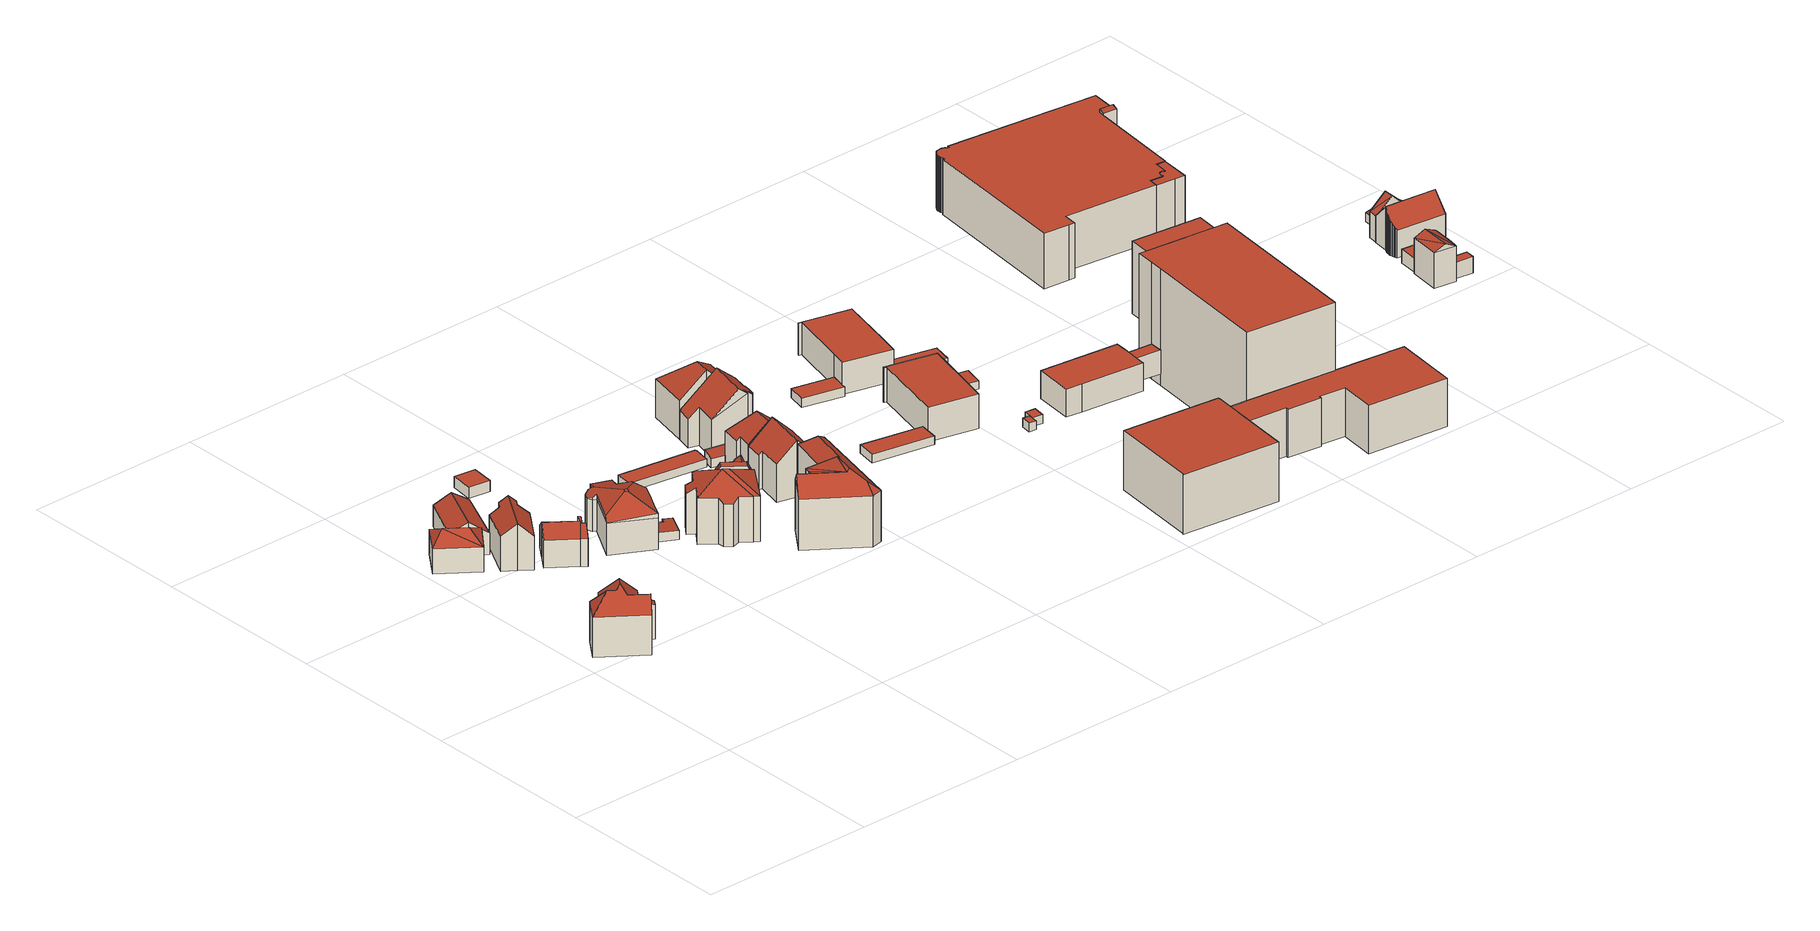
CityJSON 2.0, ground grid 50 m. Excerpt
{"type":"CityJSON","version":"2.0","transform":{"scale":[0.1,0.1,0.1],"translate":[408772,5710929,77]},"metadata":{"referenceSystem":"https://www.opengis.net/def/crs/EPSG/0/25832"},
"CityObjects":{
"building1":{"type":"Building","attributes":{"Gemeindeschluessel":"05978036","Geometrietyp2DReferenz":"3000","function":"31001_1000"},"children":["building1-1","building1-2","building1-3"]},
"building1-1":{"type":"BuildingPart","attributes":{"roofType":"2100","measuredHeight":10.04},"parents":["building1"],"geometry":[{"type":"MultiSurface","lod":"2","boundaries":[[[0,1,2,3,4]],[[5,6,7,8,9]],[[6,10,11,7]],[[10,0,4,11]],[[10,6,5,1,0]],[[4,3,8,7,11]],[[9,2,1,5]],[[9,8,3,2]]],"semantics":{"surfaces":[{"type":"WallSurface"},{"type":"RoofSurface"},{"type":"GroundSurface"},{"type":"ClosureSurface"}],"values":[0,0,0,0,1,2,0,3]}}]},
"building1-2":{"type":"BuildingPart","attributes":{"roofType":"2100","measuredHeight":7.21},"parents":["building1"],"geometry":[{"type":"MultiSurface","lod":"2","boundaries":[[[12,13,14,15]],[[13,16,17,14]],[[16,9,8,17]],[[2,18,19,3]],[[2,9,16,13,12,20,18]],[[19,21,15,14,17,8,3]],[[21,19,18,20]],[[12,15,21,20]],[[3,8,9,2]]],"semantics":{"surfaces":[{"type":"WallSurface"},{"type":"RoofSurface"},{"type":"GroundSurface"},{"type":"ClosureSurface"}],"values":[0,0,0,0,1,2,3,3,3]}}]},
"building1-3":{"type":"BuildingPart","attributes":{"roofType":"5000","measuredHeight":17.73},"parents":["building1"],"geometry":[{"type":"MultiSurface","lod":"2","boundaries":[[[22,23,24,25]],[[23,26,27,24]],[[26,28,29,27]],[[28,30,31,29]],[[30,32,12,15,31]],[[33,22,25,19,18]],[[34,35,33,36]],[[37,38,34,36,32]],[[37,32,30]],[[39,38,37,30,28]],[[40,39,28,26]],[[40,26,23]],[[35,34,38,39,40,23,22]],[[35,22,33]],[[25,24,27,29,31,15,21,19]],[[20,12,32,36]],[[20,21,15,12]],[[18,20,36,33]],[[18,19,21,20]]],"semantics":{"surfaces":[{"type":"WallSurface"},{"type":"RoofSurface"},{"type":"GroundSurface"},{"type":"ClosureSurface"}],"values":[0,0,0,0,0,0,1,1,1,1,1,1,1,0,2,0,3,0,3]}}]},
"building2":{"type":"Building","attributes":{"Gemeindeschluessel":"05978036","Geometrietyp2DReferenz":"3000","function":"31001_2000","roofType":"3200","measuredHeight":10.3},"geometry":[{"type":"MultiSurface","lod":"2","boundaries":[[[41,42,43,44]],[[42,45,46,43]],[[45,47,48,46]],[[47,49,50,48]],[[49,51,52,50]],[[51,41,44,52]],[[42,41,53]],[[51,54,47,55]],[[53,51,55]],[[51,53,41]],[[47,56,42,55]],[[55,42,53]],[[42,56,45]],[[45,56,47]],[[49,54,51]],[[47,54,49]],[[44,43,46,48,50,52]]],"semantics":{"surfaces":[{"type":"WallSurface"},{"type":"RoofSurface"},{"type":"GroundSurface"}],"values":[0,0,0,0,0,0,1,1,1,1,1,1,0,0,0,0,2]}}]},
"building3":{"type":"Building","attributes":{"Gemeindeschluessel":"05978036","Geometrietyp2DReferenz":"3000","function":"31001_1000","roofType":"3100","measuredHeight":13.2},"geometry":[{"type":"MultiSurface","lod":"2","boundaries":[[[57,58,59,60]],[[58,61,62,59]],[[61,63,64,62]],[[63,65,66,64]],[[65,67,68,66]],[[67,69,70,68]],[[69,71,72,70]],[[71,73,74,72]],[[73,75,76,74]],[[75,57,60,76]],[[71,69,67,65,63,61]],[[61,58,57,75,73,71]],[[60,59,62,64,66,68,70,72,74,76]]],"semantics":{"surfaces":[{"type":"WallSurface"},{"type":"RoofSurface"},{"type":"GroundSurface"}],"values":[0,0,0,0,0,0,0,0,0,0,1,1,2]}}]},
"building4":{"type":"Building","attributes":{"Gemeindeschluessel":"05978036","Geometrietyp2DReferenz":"3000","function":"31001_2000","roofType":"3100","measuredHeight":8.91},"geometry":[{"type":"MultiSurface","lod":"2","boundaries":[[[77,78,79,80]],[[78,81,82,79]],[[81,83,84,82]],[[83,85,86,84]],[[85,87,88,86]],[[87,89,90,88]],[[89,91,92,90]],[[91,93,94,92]],[[93,77,80,94]],[[89,87,85,83]],[[83,81,78,77,93,91,89]],[[80,79,82,84,86,88,90,92,94]]],"semantics":{"surfaces":[{"type":"WallSurface"},{"type":"RoofSurface"},{"type":"GroundSurface"}],"values":[0,0,0,0,0,0,0,0,0,1,1,2]}}]},
"building5":{"type":"Building","attributes":{"Gemeindeschluessel":"05978036","Geometrietyp2DReferenz":"3000","function":"31001_1000"},"children":["building5-1","building5-2","building5-3"]},
"building5-1":{"type":"BuildingPart","attributes":{"roofType":"2100","measuredHeight":9.97},"parents":["building5"],"geometry":[{"type":"MultiSurface","lod":"2","boundaries":[[[95,96,97,98]],[[96,99,100,97]],[[99,101,102,100]],[[101,99,96,95,103,104]],[[105,106,98,97,100,102]],[[106,105,104,103]],[[95,98,106,103]],[[105,102,101,104]]],"semantics":{"surfaces":[{"type":"WallSurface"},{"type":"RoofSurface"},{"type":"GroundSurface"},{"type":"ClosureSurface"}],"values":[0,0,0,1,2,3,3,3]}}]},
"building5-2":{"type":"BuildingPart","attributes":{"roofType":"2100","measuredHeight":9.99},"parents":["building5"],"geometry":[{"type":"MultiSurface","lod":"2","boundaries":[[[107,108,109,110]],[[107,111,95,98,108]],[[107,110,103,111]],[[98,106,109,108]],[[103,95,111]],[[103,106,98,95]],[[110,109,106,103]]],"semantics":{"surfaces":[{"type":"WallSurface"},{"type":"RoofSurface"},{"type":"GroundSurface"},{"type":"ClosureSurface"}],"values":[0,0,1,2,0,3,3]}}]},
"building5-3":{"type":"BuildingPart","attributes":{"roofType":"2100","measuredHeight":10.45},"parents":["building5"],"geometry":[{"type":"MultiSurface","lod":"2","boundaries":[[[112,113,114,102,101]],[[113,115,116,114]],[[115,117,118,116]],[[117,119,120,118]],[[119,121,122,120]],[[121,110,109,122]],[[110,121,119,117,115,113,112,123,103]],[[106,105,102,114,116,118,120,122,109]],[[104,103,123]],[[105,106,103,104]],[[101,104,123,112]],[[101,102,105,104]],[[106,109,110,103]]],"semantics":{"surfaces":[{"type":"WallSurface"},{"type":"RoofSurface"},{"type":"GroundSurface"},{"type":"ClosureSurface"}],"values":[0,0,0,0,0,0,1,2,0,3,0,3,3]}}]},
"building6":{"type":"Building","attributes":{"Gemeindeschluessel":"05978036","Geometrietyp2DReferenz":"3000","function":"31001_1000","roofType":"5000","measuredHeight":13.79},"geometry":[{"type":"MultiSurface","lod":"2","boundaries":[[[124,125,126,127]],[[125,128,129,126]],[[128,130,131,129]],[[130,132,133,131]],[[132,134,135,133]],[[134,136,137,135]],[[136,138,139,137]],[[138,140,141,139]],[[140,142,143,141]],[[142,144,145,143]],[[144,146,147,145]],[[146,148,149,147]],[[148,150,151,149]],[[150,152,153,151]],[[152,154,155,153]],[[154,124,127,155]],[[156,157,158,159,160,161,162]],[[163,164,156,162,165]],[[166,132,167,168,169,163,165,170,171]],[[160,172,173,174,175,176,177,171,170,161]],[[162,161,170,165]],[[134,166,171,177,136]],[[136,177,176,138]],[[138,176,175,140]],[[140,175,174,142]],[[142,174,173,144]],[[144,173,172,146]],[[146,172,160,159,148]],[[124,164,163,169,125]],[[125,169,168,128]],[[128,168,167,130]],[[130,167,132]],[[148,159,158,150]],[[150,158,157,152]],[[132,166,134]],[[152,157,156,154]],[[154,156,164,124]],[[127,126,129,131,133,135,137,139,141,143,145,147,149,151,153,155]]],"semantics":{"surfaces":[{"type":"WallSurface"},{"type":"RoofSurface"},{"type":"GroundSurface"}],"values":[0,0,0,0,0,0,0,0,0,0,0,0,0,0,0,0,1,1,1,1,1,0,0,0,0,0,0,0,0,0,0,0,0,0,0,0,0,2]}}]},
"building7":{"type":"Building","attributes":{"Gemeindeschluessel":"05978036","Geometrietyp2DReferenz":"3000","function":"31001_2460","roofType":"1000","measuredHeight":3.15},"geometry":[{"type":"MultiSurface","lod":"2","boundaries":[[[178,179,180,181]],[[179,182,183,180]],[[182,184,185,183]],[[184,178,181,185]],[[184,182,179,178]],[[181,180,183,185]]],"semantics":{"surfaces":[{"type":"WallSurface"},{"type":"RoofSurface"},{"type":"GroundSurface"}],"values":[0,0,0,0,1,2]}}]},
"building8":{"type":"Building","attributes":{"Gemeindeschluessel":"05978036","Geometrietyp2DReferenz":"3000","function":"31001_1000","roofType":"2100","measuredHeight":2.57},"geometry":[{"type":"MultiSurface","lod":"2","boundaries":[[[186,187,188,189]],[[187,190,191,188]],[[190,192,193,191]],[[192,194,195,193]],[[194,196,197,195]],[[196,186,189,197]],[[196,194,192,190,187,186]],[[189,188,191,193,195,197]]],"semantics":{"surfaces":[{"type":"WallSurface"},{"type":"RoofSurface"},{"type":"GroundSurface"}],"values":[0,0,0,0,0,0,1,2]}}]},
"building9":{"type":"Building","attributes":{"Gemeindeschluessel":"05978036","Geometrietyp2DReferenz":"3000","function":"31001_1000"},"children":["building9-1","building9-2","building9-3"]},
"building9-1":{"type":"BuildingPart","attributes":{"roofType":"5000","measuredHeight":14.04},"parents":["building9"],"geometry":[{"type":"MultiSurface","lod":"2","boundaries":[[[198,199,200,201,202]],[[199,203,204,200]],[[203,205,206,204]],[[205,207,208,206]],[[207,209,210,208]],[[211,212,203,199,198]],[[209,207,205,212,211,213]],[[205,203,212]],[[201,200,204,206,208,210]],[[202,214,198]],[[201,210,209,214,202]],[[213,214,209]],[[211,198,214,213]]],"semantics":{"surfaces":[{"type":"WallSurface"},{"type":"RoofSurface"},{"type":"GroundSurface"},{"type":"ClosureSurface"}],"values":[0,0,0,0,0,1,1,0,2,0,3,3,3]}}]},
"building9-2":{"type":"BuildingPart","attributes":{"roofType":"9999","measuredHeight":14.06},"parents":["building9"],"geometry":[{"type":"MultiSurface","lod":"2","boundaries":[[[215,216,217,218]],[[216,219,220,217]],[[219,202,201,220]],[[221,210,209]],[[221,222,223,210]],[[222,224,225,223]],[[222,226,227,228]],[[228,229,224,222]],[[230,216,215]],[[215,231,232,230]],[[227,233,234,230,232,228]],[[216,230,234,219]],[[219,234,233,198,202]],[[221,226,222]],[[225,235,218,217,220,201,210,223]],[[218,235,236,215]],[[235,225,224,236]],[[209,213,221]],[[210,201,202,214,209]],[[209,214,213]],[[227,226,221,213,211,198,233]],[[198,214,202]],[[211,213,214,198]],[[229,228,232,231,237]],[[236,237,231,215]],[[224,229,237,236]]],"semantics":{"surfaces":[{"type":"WallSurface"},{"type":"RoofSurface"},{"type":"GroundSurface"},{"type":"ClosureSurface"}],"values":[0,0,0,0,0,0,1,1,1,1,1,0,0,0,2,3,3,0,3,3,0,0,3,0,3,3]}}]},
"building9-3":{"type":"BuildingPart","attributes":{"roofType":"3200","measuredHeight":17.18},"parents":["building9"],"geometry":[{"type":"MultiSurface","lod":"2","boundaries":[[[238,239,240,225,224]],[[239,241,242,240]],[[241,243,244,242]],[[243,245,246,244]],[[245,247,248,246]],[[247,249,250,248]],[[249,251,252,250]],[[251,253,254,252]],[[253,255,256,254]],[[255,257,258,256]],[[257,259,260,258]],[[259,261,262,260]],[[261,263,264,262]],[[263,265,215,218,264]],[[263,261,259,257,255,253,251,266]],[[239,238,267]],[[241,239,267,266]],[[251,249,247,245,243,241,266]],[[238,229,237,266,267]],[[237,231,265,263,266]],[[225,240,242,244,246,248,250,252,254,256,258,260,262,264,218,235]],[[231,215,265]],[[236,235,218,215]],[[237,236,215,231]],[[224,229,238]],[[235,236,224,225]],[[224,236,237,229]]],"semantics":{"surfaces":[{"type":"WallSurface"},{"type":"RoofSurface"},{"type":"GroundSurface"},{"type":"ClosureSurface"}],"values":[0,0,0,0,0,0,0,0,0,0,0,0,0,0,1,1,1,1,1,1,2,0,3,3,0,3,3]}}]},
"building10":{"type":"Building","attributes":{"Gemeindeschluessel":"05978036","Geometrietyp2DReferenz":"3000","function":"31001_1310","roofType":"2100","measuredHeight":1.85},"geometry":[{"type":"MultiSurface","lod":"2","boundaries":[[[268,269,270,271]],[[269,272,273,270]],[[272,274,275,273]],[[274,268,271,275]],[[274,272,269,268]],[[271,270,273,275]]],"semantics":{"surfaces":[{"type":"WallSurface"},{"type":"RoofSurface"},{"type":"GroundSurface"}],"values":[0,0,0,0,1,2]}}]},
"building11":{"type":"Building","attributes":{"Gemeindeschluessel":"05978036","Geometrietyp2DReferenz":"3000","function":"31001_1100"},"children":["building11-1","building11-2"]},
"building11-1":{"type":"BuildingPart","attributes":{"roofType":"1000","measuredHeight":8.48},"parents":["building11"],"geometry":[{"type":"MultiSurface","lod":"2","boundaries":[[[276,277,278,279]],[[277,280,281,278]],[[280,282,283,281]],[[282,280,277,276]],[[279,278,281,283]],[[279,283,282,276]]],"semantics":{"surfaces":[{"type":"WallSurface"},{"type":"RoofSurface"},{"type":"GroundSurface"},{"type":"ClosureSurface"}],"values":[0,0,0,1,2,3]}}]},
"building11-2":{"type":"BuildingPart","attributes":{"roofType":"5000","measuredHeight":19.33},"parents":["building11"],"geometry":[{"type":"MultiSurface","lod":"2","boundaries":[[[284,285,286,287]],[[285,288,289,286]],[[288,290,291,289]],[[290,292,276,279,291]],[[293,294,295,283,282]],[[294,296,297,295]],[[296,298,299,297]],[[298,300,301,299]],[[300,284,287,301]],[[302,303,304,305,306,300,298]],[[302,298,296]],[[303,302,296,294]],[[304,303,294,293]],[[304,307,305]],[[293,307,304]],[[292,307,293]],[[307,292,290]],[[308,307,290,288]],[[308,288,285]],[[306,305,307,308,285,284]],[[306,284,300]],[[287,286,289,291,279,283,295,297,299,301]],[[282,276,292,293]],[[282,283,279,276]]],"semantics":{"surfaces":[{"type":"WallSurface"},{"type":"RoofSurface"},{"type":"GroundSurface"},{"type":"ClosureSurface"}],"values":[0,0,0,0,0,0,0,0,0,1,1,1,1,1,1,1,1,1,0,1,1,2,0,3]}}]},
"building12":{"type":"Building","attributes":{"Gemeindeschluessel":"05978036","Geometrietyp2DReferenz":"3000","function":"31001_2460","roofType":"1000","measuredHeight":2.3},"geometry":[{"type":"MultiSurface","lod":"2","boundaries":[[[309,310,311,312]],[[310,313,314,311]],[[313,315,316,314]],[[315,317,318,316]],[[317,319,320,318]],[[319,309,312,320]],[[319,317,315,313,310,309]],[[312,311,314,316,318,320]]],"semantics":{"surfaces":[{"type":"WallSurface"},{"type":"RoofSurface"},{"type":"GroundSurface"}],"values":[0,0,0,0,0,0,1,2]}}]},
"building13":{"type":"Building","attributes":{"Gemeindeschluessel":"05978036","Geometrietyp2DReferenz":"3000","function":"31001_1000","roofType":"3100","measuredHeight":16.04},"geometry":[{"type":"MultiSurface","lod":"2","boundaries":[[[321,322,323,324]],[[322,325,326,323]],[[325,327,328,326]],[[327,329,330,328]],[[329,331,332,330]],[[331,333,334,332]],[[333,335,336,334]],[[335,337,338,336]],[[337,339,340,338]],[[339,341,342,340]],[[341,343,344,342]],[[343,345,346,344]],[[345,321,324,346]],[[341,339,337,335,333,331,329,327,325]],[[325,322,321,345,343,341]],[[324,323,326,328,330,332,334,336,338,340,342,344,346]]],"semantics":{"surfaces":[{"type":"WallSurface"},{"type":"RoofSurface"},{"type":"GroundSurface"}],"values":[0,0,0,0,0,0,0,0,0,0,0,0,0,1,1,2]}}]},
"building14":{"type":"Building","attributes":{"Gemeindeschluessel":"05978036","Geometrietyp2DReferenz":"3000","function":"31001_2460","roofType":"2100","measuredHeight":3.25},"geometry":[{"type":"MultiSurface","lod":"2","boundaries":[[[347,348,349,350]],[[348,351,352,349]],[[351,353,354,352]],[[353,355,356,354]],[[355,347,350,356]],[[355,353,351,348,347]],[[350,349,352,354,356]]],"semantics":{"surfaces":[{"type":"WallSurface"},{"type":"RoofSurface"},{"type":"GroundSurface"}],"values":[0,0,0,0,0,1,2]}}]},
"building15":{"type":"Building","attributes":{"Gemeindeschluessel":"05978036","Geometrietyp2DReferenz":"3000","function":"31001_1000","roofType":"5000","measuredHeight":15.49},"geometry":[{"type":"MultiSurface","lod":"2","boundaries":[[[357,358,359,360]],[[358,361,362,359]],[[361,363,364,362]],[[363,365,366,364]],[[365,367,368,366]],[[367,369,370,368]],[[369,371,372,370]],[[371,373,374,372]],[[373,357,360,374]],[[375,376,365,363]],[[358,357,377,375,363,361]],[[373,371,369,367,376,375,377]],[[357,373,377]],[[367,365,376]],[[360,359,362,364,366,368,370,372,374]]],"semantics":{"surfaces":[{"type":"WallSurface"},{"type":"RoofSurface"},{"type":"GroundSurface"}],"values":[0,0,0,0,0,0,0,0,0,1,1,1,0,0,2]}}]},
"building16":{"type":"Building","attributes":{"Gemeindeschluessel":"05978036","Geometrietyp2DReferenz":"3000","function":"31001_1000","roofType":"5000","measuredHeight":17.37},"geometry":[{"type":"MultiSurface","lod":"2","boundaries":[[[378,379,380,381]],[[379,382,383,380]],[[382,384,385,383]],[[384,386,387,385]],[[386,388,389,387]],[[388,390,391,389]],[[390,392,393,391]],[[392,394,395,393]],[[394,396,397,395]],[[396,398,399,397]],[[398,400,401,399]],[[400,402,403,401]],[[402,404,405,403]],[[404,378,381,405]],[[396,394,392,390,388,386,384,382,379,406,407,398]],[[402,400,407,406,378,404]],[[400,398,407]],[[379,378,406]],[[381,380,383,385,387,389,391,393,395,397,399,401,403,405]]],"semantics":{"surfaces":[{"type":"WallSurface"},{"type":"RoofSurface"},{"type":"GroundSurface"}],"values":[0,0,0,0,0,0,0,0,0,0,0,0,0,0,1,1,0,0,2]}}]},
"building17":{"type":"Building","attributes":{"Gemeindeschluessel":"05978036","Geometrietyp2DReferenz":"3000","function":"31001_1000","roofType":"5000","measuredHeight":17.61},"geometry":[{"type":"MultiSurface","lod":"2","boundaries":[[[408,409,410,411]],[[409,412,380,410]],[[412,413,414,380]],[[413,415,381,414]],[[415,416,417,381]],[[416,418,419,417]],[[418,420,421,419]],[[420,422,423,421]],[[422,408,411,423]],[[418,416,424]],[[416,415,413,424]],[[413,412,409,408,422,420,418,424]],[[411,410,380,414,381,417,419,421,423]]],"semantics":{"surfaces":[{"type":"WallSurface"},{"type":"RoofSurface"},{"type":"GroundSurface"}],"values":[0,0,0,0,0,0,0,0,0,1,1,1,2]}}]},
"building18":{"type":"Building","attributes":{"Gemeindeschluessel":"05978036","Geometrietyp2DReferenz":"3000","function":"31001_2460","roofType":"1000","measuredHeight":2.4},"geometry":[{"type":"MultiSurface","lod":"2","boundaries":[[[425,426,427,428]],[[426,429,430,427]],[[429,431,432,430]],[[431,425,428,432]],[[431,429,426,425]],[[428,427,430,432]]],"semantics":{"surfaces":[{"type":"WallSurface"},{"type":"RoofSurface"},{"type":"GroundSurface"}],"values":[0,0,0,0,1,2]}}]},
"building19":{"type":"Building","attributes":{"Gemeindeschluessel":"05978036","Geometrietyp2DReferenz":"3000","function":"31001_2460","roofType":"1000","measuredHeight":2.53},"geometry":[{"type":"MultiSurface","lod":"2","boundaries":[[[433,434,435,436]],[[434,437,438,435]],[[437,439,440,438]],[[439,441,442,440]],[[441,433,436,442]],[[441,439,437,434,433]],[[436,435,438,440,442]]],"semantics":{"surfaces":[{"type":"WallSurface"},{"type":"RoofSurface"},{"type":"GroundSurface"}],"values":[0,0,0,0,0,1,2]}}]},
"building20":{"type":"Building","attributes":{"Gemeindeschluessel":"05978036","Geometrietyp2DReferenz":"3000","function":"31001_1000","roofType":"1000","measuredHeight":9.79},"geometry":[{"type":"MultiSurface","lod":"2","boundaries":[[[443,444,445,446]],[[444,447,448,445]],[[447,449,450,448]],[[449,451,452,450]],[[451,453,454,452]],[[453,455,456,454]],[[455,443,446,456]],[[455,453,451,449,447,444,443]],[[446,445,448,450,452,454,456]]],"semantics":{"surfaces":[{"type":"WallSurface"},{"type":"RoofSurface"},{"type":"GroundSurface"}],"values":[0,0,0,0,0,0,0,1,2]}}]},
"building21":{"type":"Building","attributes":{"Gemeindeschluessel":"05978036","Geometrietyp2DReferenz":"3000","function":"31001_9998","roofType":"1000","measuredHeight":2.46},"geometry":[{"type":"MultiSurface","lod":"2","boundaries":[[[457,458,459,460]],[[458,461,462,459]],[[461,463,464,462]],[[463,465,466,464]],[[465,457,460,466]],[[465,463,461,458,457]],[[460,459,462,464,466]]],"semantics":{"surfaces":[{"type":"WallSurface"},{"type":"RoofSurface"},{"type":"GroundSurface"}],"values":[0,0,0,0,0,1,2]}}]},
"building22":{"type":"Building","attributes":{"Gemeindeschluessel":"05978036","Geometrietyp2DReferenz":"3000","function":"31001_9998","roofType":"1000","measuredHeight":2.42},"geometry":[{"type":"MultiSurface","lod":"2","boundaries":[[[465,463,464,466]],[[463,467,468,464]],[[467,469,470,468]],[[469,471,472,470]],[[471,465,466,472]],[[471,469,467,463,465]],[[466,464,468,470,472]]],"semantics":{"surfaces":[{"type":"WallSurface"},{"type":"RoofSurface"},{"type":"GroundSurface"}],"values":[0,0,0,0,0,1,2]}}]},
"building23":{"type":"Building","attributes":{"Gemeindeschluessel":"05978036","Geometrietyp2DReferenz":"3000","function":"31001_1000","roofType":"1000","measuredHeight":8.96},"geometry":[{"type":"MultiSurface","lod":"2","boundaries":[[[473,474,475,476]],[[474,477,478,475]],[[477,479,480,478]],[[479,481,482,480]],[[481,483,484,482]],[[483,485,486,484]],[[485,487,488,486]],[[487,473,476,488]],[[487,485,483,481,479,477,474,473]],[[476,475,478,480,482,484,486,488]]],"semantics":{"surfaces":[{"type":"WallSurface"},{"type":"RoofSurface"},{"type":"GroundSurface"}],"values":[0,0,0,0,0,0,0,0,1,2]}}]},
"building24":{"type":"Building","attributes":{"Gemeindeschluessel":"05978036","Geometrietyp2DReferenz":"3000","function":"31001_2460","roofType":"1000","measuredHeight":2.31},"geometry":[{"type":"MultiSurface","lod":"2","boundaries":[[[489,490,491,492]],[[490,493,494,491]],[[493,495,496,494]],[[495,497,498,496]],[[497,489,492,498]],[[497,495,493,490,489]],[[492,491,494,496,498]]],"semantics":{"surfaces":[{"type":"WallSurface"},{"type":"RoofSurface"},{"type":"GroundSurface"}],"values":[0,0,0,0,0,1,2]}}]},
"building25":{"type":"Building","attributes":{"Gemeindeschluessel":"05978036","Geometrietyp2DReferenz":"3000","function":"31001_2460","roofType":"1000","measuredHeight":2.43},"geometry":[{"type":"MultiSurface","lod":"2","boundaries":[[[499,500,501,502]],[[500,503,504,501]],[[503,505,506,504]],[[505,499,502,506]],[[505,503,500,499]],[[502,501,504,506]]],"semantics":{"surfaces":[{"type":"WallSurface"},{"type":"RoofSurface"},{"type":"GroundSurface"}],"values":[0,0,0,0,1,2]}}]},
"building26":{"type":"Building","attributes":{"Gemeindeschluessel":"05978036","Geometrietyp2DReferenz":"3000","function":"31001_3010"},"children":["building26-1","building26-2"]},
"building26-1":{"type":"BuildingPart","attributes":{"roofType":"1000","measuredHeight":6.69},"parents":["building26"],"geometry":[{"type":"MultiSurface","lod":"2","boundaries":[[[507,508,509,510]],[[511,512,513,514]],[[512,507,510,513]],[[512,511,508,507]],[[510,509,514,513]],[[514,509,508,511]]],"semantics":{"surfaces":[{"type":"WallSurface"},{"type":"RoofSurface"},{"type":"GroundSurface"},{"type":"ClosureSurface"}],"values":[0,0,0,1,2,3]}}]},
"building26-2":{"type":"BuildingPart","attributes":{"roofType":"1000","measuredHeight":7.86},"parents":["building26"],"geometry":[{"type":"MultiSurface","lod":"2","boundaries":[[[515,516,517,518]],[[516,519,520,517]],[[519,521,522,520]],[[521,523,524,522]],[[523,525,526,524]],[[525,527,511,514,526]],[[528,515,518,509,508]],[[528,527,525,523,521,519,516,515]],[[518,517,520,522,524,526,514,509]],[[508,511,527,528]],[[508,509,514,511]]],"semantics":{"surfaces":[{"type":"WallSurface"},{"type":"RoofSurface"},{"type":"GroundSurface"},{"type":"ClosureSurface"}],"values":[0,0,0,0,0,0,0,1,2,0,3]}}]},
"building27":{"type":"Building","attributes":{"name":"Kreishaus","Gemeindeschluessel":"05978036","Geometrietyp2DReferenz":"3000","function":"31001_3010"},"children":["building27-1","building27-2","building27-3","building27-4"]},
"building27-1":{"type":"BuildingPart","attributes":{"roofType":"1000","measuredHeight":13.69},"parents":["building27"],"geometry":[{"type":"MultiSurface","lod":"2","boundaries":[[[529,530,531,532]],[[530,533,534,531]],[[533,535,536,534]],[[535,537,538,536]],[[539,540,541,542]],[[543,544,545,546]],[[544,547,548,545]],[[547,549,550,548]],[[549,551,552,550]],[[551,529,532,552]],[[551,549,547,544,543,553,540,539,537,535,533,530,529]],[[532,531,534,536,538,542,541,554,546,545,548,550,552]],[[542,538,537,539]],[[554,541,540,553]],[[546,554,553,543]]],"semantics":{"surfaces":[{"type":"WallSurface"},{"type":"RoofSurface"},{"type":"GroundSurface"},{"type":"ClosureSurface"}],"values":[0,0,0,0,0,0,0,0,0,0,1,2,3,3,3]}}]},
"building27-2":{"type":"BuildingPart","attributes":{"roofType":"1000","measuredHeight":16.9},"parents":["building27"],"geometry":[{"type":"MultiSurface","lod":"2","boundaries":[[[555,556,557,558]],[[556,559,560,557]],[[559,561,562,560]],[[561,563,539,542,562]],[[564,565,566,538,537]],[[565,567,568,566]],[[567,555,558,568]],[[567,565,564,563,561,559,556,555]],[[558,557,560,562,542,538,566,568]],[[537,539,563,564]],[[537,538,542,539]]],"semantics":{"surfaces":[{"type":"WallSurface"},{"type":"RoofSurface"},{"type":"GroundSurface"},{"type":"ClosureSurface"}],"values":[0,0,0,0,0,0,0,1,2,0,3]}}]},
"building27-3":{"type":"BuildingPart","attributes":{"roofType":"1000","measuredHeight":33.01},"parents":["building27"],"geometry":[{"type":"MultiSurface","lod":"2","boundaries":[[[569,570,543,546,571,572]],[[573,574,575,541,540]],[[574,576,577,575]],[[576,578,579,577]],[[578,580,581,582,579]],[[578,576,574,573,583,570,569,584,580]],[[582,585,571,546,554,541,575,577,579]],[[586,581,580,584]],[[586,585,582,581]],[[572,586,584,569]],[[572,571,585,586]],[[554,553,543,570,583,553]],[[554,546,543,553]],[[540,553,583,573]],[[540,541,554,553]]],"semantics":{"surfaces":[{"type":"WallSurface"},{"type":"RoofSurface"},{"type":"GroundSurface"},{"type":"ClosureSurface"}],"values":[0,0,0,0,0,1,2,0,3,0,3,0,3,0,3]}}]},
"building27-4":{"type":"BuildingPart","attributes":{"roofType":"1000","measuredHeight":20.58},"parents":["building27"],"geometry":[{"type":"MultiSurface","lod":"2","boundaries":[[[587,588,589,590]],[[588,591,592,589]],[[591,572,571,592]],[[581,593,594,582]],[[593,587,590,594]],[[593,581,586,572,591,588,587]],[[590,589,592,571,585,582,594]],[[585,571,572,586]],[[582,585,586,581]]],"semantics":{"surfaces":[{"type":"WallSurface"},{"type":"RoofSurface"},{"type":"GroundSurface"},{"type":"ClosureSurface"}],"values":[0,0,0,0,0,1,2,3,3]}}]},
"building28":{"type":"Building","attributes":{"name":"Gesundheitsamt","Gemeindeschluessel":"05978036","Geometrietyp2DReferenz":"3000","function":"31001_3010"},"children":["building28-1","building28-2","building28-3"]},
"building28-1":{"type":"BuildingPart","attributes":{"roofType":"1000","measuredHeight":15.54},"parents":["building28"],"geometry":[{"type":"MultiSurface","lod":"2","boundaries":[[[595,596,597,598,599]],[[596,600,601,597]],[[600,602,603,601]],[[602,604,605,603]],[[604,606,607,605]],[[606,608,609,607]],[[608,610,611,609]],[[610,612,613,611]],[[612,614,615,613]],[[614,616,617,615]],[[616,618,619,617]],[[618,620,621,619]],[[620,622,623,621]],[[622,624,625,623]],[[624,626,627,625]],[[626,628,629,627]],[[628,630,631,629]],[[630,632,633,631]],[[632,634,635,633]],[[634,636,637,635]],[[636,638,639,637]],[[638,640,641,639]],[[640,642,643,641]],[[642,644,645,643]],[[644,646,647,645]],[[646,648,649,647]],[[648,650,651,649]],[[650,652,653,651]],[[652,654,655,653]],[[654,656,657,655]],[[656,658,659,657]],[[658,660,661,659]],[[660,662,663,661]],[[662,664,665,663]],[[664,666,667,665]],[[666,668,669,667]],[[668,670,671,669]],[[670,672,673,671]],[[672,674,675,673]],[[674,676,677,675]],[[676,678,679,677]],[[678,680,681,679]],[[680,682,683,681]],[[684,685,686,687,688]],[[689,690,691,692,693,694,695,696,697,698,699,700,701,702,703,704,705,685,684,706,682,680,678,676,674,672,670,668,666,664,662,660,658,656,654,652,650,648,646,644,642,640,638,636,634,632,630,628,626,624,622,620,618,616,614,612,610,608,606,604,602,600,596,595,707,708,709,710]],[[711,712,713,714,598,597,601,603,605,607,609,611,613,615,617,619,621,623,625,627,629,631,633,635,637,639,641,643,645,647,649,651,653,655,657,659,661,663,665,667,669,671,673,675,677,679,681,683,715,688,687,716,717,718,719,720,721,722,723,724,725,726,727,728,729,730,731,732]],[[733,734,710,709]],[[733,712,711,734]],[[735,733,709,708]],[[735,713,712,733]],[[736,735,708,707]],[[736,714,713,735]],[[599,736,707,595]],[[599,598,714,736]],[[715,683,682,706]],[[688,715,706,684]],[[737,686,685,705]],[[737,716,687,686]],[[738,737,705,704]],[[738,717,716,737]],[[739,738,704,703]],[[739,718,717,738]],[[740,739,703,702]],[[740,719,718,739]],[[741,740,702,701]],[[741,720,719,740]],[[742,741,701,700]],[[742,721,720,741]],[[743,742,700,699]],[[743,722,721,742]],[[744,743,699,698]],[[744,723,722,743]],[[745,744,698,697]],[[745,724,723,744]],[[746,745,697,696]],[[746,725,724,745]],[[747,746,696,695]],[[747,726,725,746]],[[748,747,695,694]],[[748,727,726,747]],[[749,748,694,693]],[[749,728,727,748]],[[750,749,693,692]],[[750,729,728,749]],[[751,750,692,691]],[[751,730,729,750]],[[752,751,691,690]],[[752,731,730,751]],[[753,752,690,689]],[[753,732,731,752]],[[734,753,689,710]],[[734,711,732,753]]],"semantics":{"surfaces":[{"type":"WallSurface"},{"type":"RoofSurface"},{"type":"GroundSurface"},{"type":"ClosureSurface"}],"values":[0,0,0,0,0,0,0,0,0,0,0,0,0,0,0,0,0,0,0,0,0,0,0,0,0,0,0,0,0,0,0,0,0,0,0,0,0,0,0,0,0,0,0,0,1,2,0,3,0,3,0,3,0,3,3,3,0,3,0,3,0,3,0,3,0,3,0,3,0,3,0,3,0,3,0,3,0,3,0,3,0,3,0,3,0,3,0,3,0,3,0,3]}}]},
"building28-2":{"type":"BuildingPart","attributes":{"roofType":"1000","measuredHeight":15.43},"parents":["building28"],"geometry":[{"type":"MultiSurface","lod":"2","boundaries":[[[686,754,755,687]],[[754,756,757,755]],[[756,599,598,757]],[[756,754,686,737,738,739,740,741,742,743,744,745,746,747,748,749,750,751,752,753,734,733,735,736,599]],[[598,714,713,712,711,732,731,730,729,728,727,726,725,724,723,722,721,720,719,718,717,716,687,755,757]],[[714,598,599,736]],[[713,714,736,735]],[[712,713,735,733]],[[711,712,733,734]],[[732,711,734,753]],[[731,732,753,752]],[[730,731,752,751]],[[729,730,751,750]],[[728,729,750,749]],[[727,728,749,748]],[[726,727,748,747]],[[725,726,747,746]],[[724,725,746,745]],[[723,724,745,744]],[[722,723,744,743]],[[721,722,743,742]],[[720,721,742,741]],[[719,720,741,740]],[[718,719,740,739]],[[717,718,739,738]],[[716,717,738,737]],[[687,716,737,686]]],"semantics":{"surfaces":[{"type":"WallSurface"},{"type":"RoofSurface"},{"type":"GroundSurface"},{"type":"ClosureSurface"}],"values":[0,0,0,1,2,3,3,3,3,3,3,3,3,3,3,3,3,3,3,3,3,3,3,3,3,3,3]}}]},
"building28-3":{"type":"BuildingPart","attributes":{"roofType":"2100","measuredHeight":16.6},"parents":["building28"],"geometry":[{"type":"MultiSurface","lod":"2","boundaries":[[[758,759,760,683,682]],[[759,761,684,688,760]],[[759,758,762,761]],[[688,715,683,760]],[[706,684,761,762]],[[706,715,688,684]],[[758,682,706,762]],[[682,683,715,706]]],"semantics":{"surfaces":[{"type":"WallSurface"},{"type":"RoofSurface"},{"type":"GroundSurface"},{"type":"ClosureSurface"}],"values":[0,0,1,2,0,3,0,3]}}]},
"building29":{"type":"Building","attributes":{"Gemeindeschluessel":"05978036","Geometrietyp2DReferenz":"3000","function":"31001_2000","roofType":"3100","measuredHeight":11.56},"geometry":[{"type":"MultiSurface","lod":"2","boundaries":[[[763,764,765,766]],[[764,767,768,765]],[[767,769,770,768]],[[769,771,772,770]],[[771,773,774,772]],[[773,775,776,774]],[[775,777,778,776]],[[777,763,766,778]],[[767,764,763,777,779,780]],[[780,781,767]],[[780,782,771,781]],[[781,771,769]],[[771,782,773]],[[773,782,780,779,775]],[[775,779,777]],[[767,781,769]],[[766,765,768,770,772,774,776,778]]],"semantics":{"surfaces":[{"type":"WallSurface"},{"type":"RoofSurface"},{"type":"GroundSurface"}],"values":[0,0,0,0,0,0,0,0,1,1,1,1,0,0,0,0,2]}}]},
"building30":{"type":"Building","attributes":{"Gemeindeschluessel":"05978036","Geometrietyp2DReferenz":"3000","function":"31001_2460","roofType":"1000","measuredHeight":3.88},"geometry":[{"type":"MultiSurface","lod":"2","boundaries":[[[783,784,785,774]],[[784,786,787,785]],[[786,788,776,787]],[[788,783,774,776]],[[788,786,784,783]],[[774,785,787,776]]],"semantics":{"surfaces":[{"type":"WallSurface"},{"type":"RoofSurface"},{"type":"GroundSurface"}],"values":[0,0,0,0,1,2]}}]},
"building31":{"type":"Building","attributes":{"Gemeindeschluessel":"05978036","Geometrietyp2DReferenz":"3000","function":"31001_2000","roofType":"1000","measuredHeight":4.64},"geometry":[{"type":"MultiSurface","lod":"2","boundaries":[[[789,790,791,792]],[[790,793,794,791]],[[793,795,796,794]],[[795,789,792,796]],[[795,793,790,789]],[[792,791,794,796]]],"semantics":{"surfaces":[{"type":"WallSurface"},{"type":"RoofSurface"},{"type":"GroundSurface"}],"values":[0,0,0,0,1,2]}}]},
"building32":{"type":"Building","attributes":{"Gemeindeschluessel":"05978036","Geometrietyp2DReferenz":"3000","function":"31001_1000"},"children":["building32-1","building32-2"]},
"building32-1":{"type":"BuildingPart","attributes":{"roofType":"3100","measuredHeight":12.45},"parents":["building32"],"geometry":[{"type":"MultiSurface","lod":"2","boundaries":[[[797,798,799,800]],[[798,801,802,799]],[[801,803,804,802]],[[803,805,806,804]],[[805,807,808,806]],[[807,809,810,808]],[[809,811,812,810]],[[811,813,814,812]],[[813,815,816,814]],[[815,817,816]],[[817,818,819,816]],[[818,820,821,819]],[[820,822,823,821]],[[822,824,825,823]],[[824,826,827,825]],[[826,828,829,827]],[[828,830,831,829]],[[830,832,831]],[[832,833,834,831]],[[833,835,836,834]],[[837,838,839]],[[837,840,841,838]],[[840,842,843,841]],[[842,844,845,843]],[[844,846,847,845]],[[846,848,849,847]],[[848,850,851,849]],[[850,797,800,851]],[[846,844,842,840,837,852,853,835,833,832]],[[832,830,828,826,824,822,820,818,817,815,813,811,809,807,805,803,801,798,797,850,848,846]],[[800,799,802,804,806,808,810,812,814,816,819,821,823,825,827,829,831,834,836,854,838,841,843,845,847,849,851]],[[839,852,837]],[[854,836,835,853,855]],[[839,838,854,855]],[[839,855,853,852]]],"semantics":{"surfaces":[{"type":"WallSurface"},{"type":"RoofSurface"},{"type":"GroundSurface"},{"type":"ClosureSurface"}],"values":[0,0,0,0,0,0,0,0,0,0,0,0,0,0,0,0,0,0,0,0,0,0,0,0,0,0,0,0,1,1,2,0,0,3,3]}}]},
"building32-2":{"type":"BuildingPart","attributes":{"roofType":"3100","measuredHeight":11.68},"parents":["building32"],"geometry":[{"type":"MultiSurface","lod":"2","boundaries":[[[855,856,857,854]],[[856,858,859,857]],[[858,839,838,859]],[[858,856,860]],[[856,861,860]],[[861,856,855,853]],[[860,839,858]],[[839,860,861,852]],[[854,857,859,838]],[[854,838,839,855]],[[852,861,853]],[[839,852,853,855]]],"semantics":{"surfaces":[{"type":"WallSurface"},{"type":"RoofSurface"},{"type":"GroundSurface"},{"type":"ClosureSurface"}],"values":[0,0,0,0,1,1,1,1,2,3,0,3]}}]},
"building33":{"type":"Building","attributes":{"Gemeindeschluessel":"05978036","Geometrietyp2DReferenz":"3000","function":"31001_2460","roofType":"5000","measuredHeight":4.62},"geometry":[{"type":"MultiSurface","lod":"2","boundaries":[[[862,863,864,865]],[[863,866,867,864]],[[866,868,869,867]],[[868,870,871,869]],[[870,862,865,871]],[[872,863,873]],[[874,868,875]],[[874,875,872,873]],[[875,868,866,863,872]],[[868,874,870]],[[870,874,873,862]],[[862,873,863]],[[865,864,867,869,871]]],"semantics":{"surfaces":[{"type":"WallSurface"},{"type":"RoofSurface"},{"type":"GroundSurface"}],"values":[0,0,0,0,0,1,1,1,1,0,0,0,2]}}]}
},
"vertices":[
[197,497,123],[185,506,129],[185,506,98],[185,506,28],[197,497,28],[198,524,129],[208,516,124],[208,516,28],[198,524,28],[198,524,95],[210,515,123],[210,515,28],
[190,556,92],[211,541,92],[211,541,28],[190,556,28],[207,536,93],[207,536,28],[175,493,100],[175,493,28],[155,509,100],[155,509,28],
[138,443,141],[22,530,141],[22,530,28],[138,443,28],[68,593,141],[68,593,28],[87,579,141],[87,579,28],[113,613,141],[113,613,28],[190,556,141],[175,493,141],[111,502,183],[157,468,183],[155,509,141],[123,546,206],[108,526,206],[95,524,193],[76,538,193],
[10,1110,86],[67,1187,86],[67,1187,16],[10,1110,16],[104,1158,86],[104,1158,16],[169,1109,86],[169,1109,16],[164,1104,86],[164,1104,16],[111,1035,86],[111,1035,16],[56,1126,120],[164,1104,87],[109,1086,120],[104,1158,87],
[276,1053,111],[204,953,118],[204,953,21],[276,1053,21],[171,978,153],[171,978,21],[138,1003,119],[138,1003,21],[195,1111,112],[195,1111,21],[216,1096,133],[216,1096,21],[228,1112,134],[228,1112,21],[246,1099,153],[246,1099,21],[263,1087,136],[263,1087,21],[251,1071,137],[251,1071,21],
[181,1093,73],[164,1104,85],[164,1104,13],[181,1093,13],[169,1109,83],[169,1109,13],[144,1128,102],[144,1128,13],[104,1158,72],[104,1158,13],[167,1286,74],[167,1286,13],[209,1268,102],[209,1268,13],[241,1254,81],[241,1254,13],[251,1249,74],[251,1249,13],
[253,982,124],[283,1024,87],[283,1024,25],[253,982,25],[344,980,87],[344,980,25],[339,936,115],[339,936,25],[330,926,124],[333,940,115],[333,940,25],[330,926,25],
[222,940,103],[222,940,25],[295,886,25],[295,886,103],[253,982,125],
[339,936,129],[338,932,128],[338,932,25],[329,919,121],[329,919,25],[336,914,121],[336,914,25],[336,911,120],[336,911,25],[310,875,103],[310,875,25],[333,940,129],
[381,886,114],[440,991,114],[440,991,24],[381,886,24],[431,996,114],[431,996,24],[426,1010,114],[426,1010,24],[435,1028,114],[435,1028,24],[449,1032,114],[449,1032,24],[460,1026,114],[460,1026,24],[476,1055,114],[476,1055,24],[523,1029,114],[523,1029,24],[499,986,114],[499,986,24],[533,967,114],[533,967,24],[525,953,114],[525,953,24],[555,937,114],[555,937,24],[536,901,114],[536,901,24],[509,853,114],[509,853,24],[494,824,114],[494,824,24],[494,824,126],[509,853,126],[536,901,126],[555,937,126],[526,952,146],[479,919,161],[471,905,161],[389,900,127],[381,886,116],[462,912,162],[449,1032,121],[426,1010,115],[431,996,121],[440,991,128],[467,922,162],[459,1026,127],[525,953,146],[533,967,140],[499,986,137],[523,1029,120],[476,1055,116],[460,1026,127],
[332,1343,36],[341,1407,36],[341,1407,4],[332,1343,4],[402,1399,36],[402,1399,4],[394,1334,36],[394,1334,4],
[562,824,52],[509,853,52],[509,853,26],[562,824,26],[536,901,49],[536,901,26],[566,885,49],[566,885,26],[573,899,48],[573,899,26],[596,886,48],[596,886,26],
[735,832,154],[747,847,154],[747,847,36],[735,832,36],[735,832,148],[766,847,166],[766,847,36],[790,828,139],[790,828,36],[790,816,121],[790,816,36],[777,798,118],[777,798,36],[757,814,177],[777,839,177],[767,806,148],[742,826,148],
[688,841,148],[701,858,148],[701,858,36],[688,841,36],[734,832,148],[734,832,36],[777,798,148],[779,796,148],[779,796,36],[767,778,148],[767,778,36],[777,798,153],[767,806,177],[754,788,177],[759,784,166],[716,847,176],[698,834,166],[703,829,176],[735,832,176],[734,832,176],[754,788,36],[754,788,148],[754,788,165],
[767,778,166],[694,672,166],[694,672,36],[681,682,165],[681,682,36],[651,704,165],[651,704,36],[629,698,155],[629,698,36],[611,713,155],[611,713,36],[610,732,164],[610,732,36],[569,765,166],[569,765,36],[600,804,166],[600,804,36],[581,819,150],[581,819,36],[608,853,150],[608,853,36],[623,841,162],[623,841,36],[648,873,162],[648,873,36],[653,870,166],[653,870,36],[688,841,166],[662,778,208],[677,766,208],
[626,1034,40],[610,1036,35],[610,1036,22],[626,1034,22],[618,1092,35],[618,1092,22],[634,1090,40],[634,1090,22],
[850,671,117],[839,673,117],[839,673,32],[850,671,32],[843,688,117],[843,688,32],[854,686,117],[854,686,32],
[889,475,176],[741,583,176],[741,583,32],[889,475,32],[800,664,176],[800,664,32],[840,635,176],[840,635,32],[850,671,176],[854,686,176],[888,677,176],[888,677,32],[917,788,176],[917,788,32],[989,771,176],[989,771,32],[921,483,176],[921,483,32],[944,743,208],[916,630,209],[895,616,225],[879,554,225],[896,508,202],[871,551,219],[770,624,219],
[856,1055,41],[634,1090,41],[634,1090,18],[856,1055,18],[642,1140,41],[642,1140,18],[862,1107,41],[862,1107,18],[865,1104,41],[865,1104,18],[860,1078,41],[860,1078,18],
[868,877,124],[880,929,124],[880,929,27],[868,877,27],[945,914,188],[945,914,27],[999,902,133],[999,902,27],[987,850,133],[987,850,27],[994,839,125],[994,839,27],[990,823,125],[990,823,27],[1001,820,114],[1001,820,27],[989,771,114],[989,771,27],[917,788,186],[917,788,27],[915,788,188],[915,788,27],[861,801,134],[861,801,27],[878,875,133],[878,875,27],
[856,1039,48],[867,1076,54],[867,1076,22],[856,1039,22],[926,1063,54],[926,1063,22],[917,1025,48],[917,1025,22],[893,1030,48],[893,1030,22],
[880,929,127],[890,970,127],[890,970,24],[880,929,24],[880,972,117],[880,972,24],[893,1030,117],[893,1030,24],[1013,1003,114],[1013,1003,24],[997,933,123],[997,933,24],[1004,931,116],[1004,931,24],[1004,921,114],[1004,921,24],[999,902,114],[999,902,24],[946,972,179],[1012,997,123],[934,917,179],
[905,1212,91],[1056,1177,141],[1056,1177,9],[905,1212,9],[1046,1137,141],[1046,1137,9],[1050,1136,138],[1050,1136,9],[1055,1127,132],[1055,1127,9],[1049,1104,132],[1049,1104,9],[1042,1100,137],[1042,1100,9],[1035,1101,143],[1035,1101,9],[1031,1085,143],[1031,1085,9],[1008,1091,163],[1008,1091,9],[1003,1071,163],[1003,1071,9],[906,1095,115],[906,1095,9],[922,1159,116],[922,1159,9],[893,1166,90],[893,1166,9],[1005,1189,183],[979,1077,183],
[1067,1184,107],[1058,1187,115],[1058,1187,9],[1067,1184,9],[1056,1177,115],[979,1195,185],[979,1195,9],[905,1212,118],[932,1332,118],[932,1332,9],[1080,1297,118],[1080,1297,9],[1063,1223,118],[1063,1223,9],[1075,1221,107],[1075,1221,9],[989,1242,185],
[1347,813,51],[1337,758,51],[1337,758,27],[1347,813,27],[1163,791,51],[1163,791,27],[1173,847,51],[1173,847,27],
[1343,1098,39],[1228,1126,39],[1228,1126,13],[1343,1098,13],[1241,1180,39],[1241,1180,13],[1357,1153,39],[1357,1153,13],[1346,1110,39],[1346,1110,13],
[1389,1004,117],[1390,1008,117],[1390,1008,19],[1389,1004,19],[1534,972,117],[1534,972,19],[1522,924,117],[1522,924,19],[1479,755,117],[1479,755,19],[1343,789,117],[1343,789,19],[1396,1002,117],[1396,1002,19],
[1555,629,67],[1535,632,67],[1535,632,42],[1555,629,42],[1540,661,67],[1540,661,42],[1560,658,67],[1560,658,42],[1558,646,67],[1558,646,42],
[1564,680,67],[1564,680,42],[1593,675,67],[1593,675,42],[1587,641,67],[1587,641,42],
[1346,1110,102],[1357,1153,102],[1357,1153,12],[1346,1110,12],[1400,1322,102],[1400,1322,12],[1392,1324,102],[1392,1324,12],[1393,1328,102],[1393,1328,12],[1537,1292,102],[1537,1292,12],[1497,1130,102],[1497,1130,12],[1483,1075,102],[1483,1075,12],
[1522,924,41],[1534,972,41],[1534,972,18],[1522,924,18],[1535,979,41],[1535,979,18],[1622,958,41],[1622,958,18],[1608,902,41],[1608,902,18],
[1483,1075,38],[1497,1130,38],[1497,1130,14],[1483,1075,14],[1640,1095,38],[1640,1095,14],[1627,1039,38],[1627,1039,14],
[1957,625,115],[1876,635,115],[1876,635,48],[1957,625,48],[1880,671,115],[1961,662,115],[1961,662,48],[1880,671,48],
[1870,590,127],[1691,612,127],[1691,612,48],[1870,590,48],[1644,618,127],[1644,618,48],[1657,728,127],[1657,728,48],[1704,723,127],[1704,723,48],[1883,701,127],[1883,701,48],[1880,671,127],[1876,635,127],
[2058,149,152],[2057,142,152],[2057,142,15],[2058,149,15],[1959,154,152],[1959,154,15],[1960,161,152],[1960,161,15],[1821,178,152],[1821,178,15],[1831,262,152],[1911,252,152],[1911,252,15],[1831,262,15],[2171,222,152],[2375,197,152],[2375,197,15],[2171,222,15],[2352,10,152],[2352,10,15],[2120,38,152],[2120,38,15],[2133,140,152],[2133,140,15],[2171,220,152],[2171,220,15],
[1519,43,184],[1521,43,184],[1521,43,15],[1519,43,15],[1552,301,184],[1552,301,15],[1831,267,184],[1831,267,15],[1831,262,184],[1821,178,184],[1800,8,184],[1800,8,15],[1519,42,184],[1519,42,15],
[2227,682,345],[2171,222,345],[2227,682,15],[2227,682,220],[1911,252,345],[1957,625,345],[1957,625,15],[1961,662,345],[1961,662,15],[1968,717,345],[1968,717,15],[2108,700,345],[2108,700,220],[2108,700,15],[2171,220,345],[2228,685,345],[2228,685,15],[2228,685,220],
[2338,911,220],[2308,671,220],[2308,671,15],[2338,911,15],[2304,672,220],[2304,672,15],[2137,935,220],[2137,935,15],
[2424,1173,164],[2158,1205,164],[2158,1205,8],[2424,1173,8],[2424,1173,163],[2153,1166,164],[2153,1166,8],[2136,1168,164],[2136,1168,8],[2062,1176,164],[2062,1176,8],[2115,1612,164],[2115,1612,8],[2120,1611,164],[2120,1611,8],[2121,1617,164],[2121,1617,8],[2120,1617,164],[2120,1617,8],[2119,1618,164],[2119,1618,8],[2118,1621,164],[2118,1621,8],[2118,1623,164],[2118,1623,8],[2117,1625,164],[2117,1625,8],[2117,1627,164],[2117,1627,8],[2117,1629,164],[2117,1629,8],[2117,1632,164],[2117,1632,8],[2117,1633,164],[2117,1633,8],[2118,1635,164],[2118,1635,8],[2119,1639,164],[2119,1639,8],[2120,1641,164],[2120,1641,8],[2122,1644,164],[2122,1644,8],[2123,1646,164],[2123,1646,8],[2125,1648,164],[2125,1648,8],[2127,1649,164],[2127,1649,8],[2128,1651,164],[2128,1651,8],[2130,1652,164],[2130,1652,8],[2132,1653,164],[2132,1653,8],[2134,1654,164],[2134,1654,8],[2137,1655,164],[2137,1655,8],[2140,1655,164],[2140,1655,8],[2143,1655,164],[2143,1655,8],[2146,1655,164],[2146,1655,8],[2149,1655,164],[2149,1655,8],[2150,1654,164],[2150,1654,8],[2152,1654,164],[2152,1654,8],[2154,1653,164],[2154,1653,8],[2156,1652,164],[2156,1652,8],[2158,1650,164],[2158,1650,8],[2159,1649,164],[2159,1649,8],[2159,1648,164],[2159,1648,8],[2166,1647,164],[2166,1647,8],[2166,1653,164],[2166,1653,8],[2602,1600,164],[2602,1600,8],[2593,1525,164],[2593,1525,8],[2552,1513,164],[2519,1247,164],[2519,1247,163],[2519,1247,8],[2552,1513,8],[2465,1202,164],[2465,1204,164],[2466,1206,164],[2467,1208,164],[2468,1210,164],[2469,1211,164],[2470,1212,164],[2471,1213,164],[2473,1214,164],[2474,1214,164],[2477,1215,164],[2479,1215,164],[2481,1214,164],[2484,1213,164],[2486,1212,164],[2487,1210,164],[2492,1250,164],[2554,1530,164],[2428,1200,164],[2467,1195,164],[2467,1197,164],[2466,1199,164],[2466,1199,8],[2467,1197,8],[2467,1195,8],[2428,1200,8],[2554,1530,8],[2492,1250,8],[2487,1210,8],[2486,1212,8],[2484,1213,8],[2481,1214,8],[2479,1215,8],[2477,1215,8],[2474,1214,8],[2473,1214,8],[2471,1213,8],[2470,1212,8],[2469,1211,8],[2468,1210,8],[2467,1208,8],[2466,1206,8],[2465,1204,8],[2465,1202,8],[2467,1197,163],[2466,1199,163],[2467,1195,163],[2428,1200,163],[2492,1250,163],[2487,1210,163],[2486,1212,163],[2484,1213,163],[2481,1214,163],[2479,1215,163],[2477,1215,163],[2474,1214,163],[2473,1214,163],[2471,1213,163],[2470,1212,163],[2469,1211,163],[2468,1210,163],[2467,1208,163],[2466,1206,163],[2465,1204,163],[2465,1202,163],
[2509,1162,163],[2509,1162,8],[2481,1166,163],[2481,1166,8],
[2593,1525,174],[2591,1508,169],[2591,1508,8],[2552,1513,169],[2554,1530,174],
[2831,551,125],[2827,524,125],[2827,524,24],[2831,551,24],[2826,516,125],[2826,516,24],[2762,525,125],[2762,525,24],[2774,613,125],[2774,613,24],[2778,612,125],[2778,612,24],[2834,606,125],[2834,606,24],[2838,605,125],[2838,605,24],[2834,606,127],[2806,609,140],[2794,520,140],[2778,612,127],
[2778,612,63],[2785,672,63],[2785,672,24],[2841,665,63],[2841,665,24],[2834,606,63],
[2827,524,73],[2831,551,73],[2831,551,27],[2827,524,27],[2885,544,73],[2885,544,27],[2881,517,73],[2881,517,27],
[2782,686,112],[2781,689,115],[2781,689,34],[2782,686,34],[2779,692,117],[2779,692,34],[2779,694,120],[2779,694,34],[2778,697,123],[2778,697,34],[2778,700,126],[2778,700,34],[2777,703,129],[2777,703,34],[2777,706,132],[2777,706,34],[2777,709,136],[2777,709,34],[2777,710,136],[2777,710,34],[2777,710,137],[2778,713,140],[2778,713,34],[2778,716,143],[2778,716,34],[2779,719,146],[2779,719,34],[2780,722,149],[2780,722,34],[2781,724,152],[2781,724,34],[2782,727,155],[2782,727,34],[2784,730,158],[2784,730,34],[2784,730,159],[2786,732,156],[2786,732,34],[2791,775,111],[2791,775,34],[2885,764,111],[2885,764,34],[2885,764,108],[2894,762,111],[2894,762,34],[2935,758,111],[2935,758,34],[2932,733,138],[2932,733,34],[2930,713,159],[2930,713,34],[2924,668,111],[2924,668,34],[2782,685,111],[2782,685,34],[2881,764,111],[2796,774,111],[2793,775,34],[2793,775,108],
[2796,803,108],[2796,803,34],[2888,792,108],[2888,792,34],[2842,798,151],[2839,769,151],
[2841,840,54],[2846,876,54],[2846,876,29],[2841,840,29],[2909,868,54],[2909,868,29],[2952,862,54],[2952,862,29],[2947,826,54],[2947,826,29],[2860,856,75],[2841,840,55],[2947,826,55],[2927,847,75]
]}
